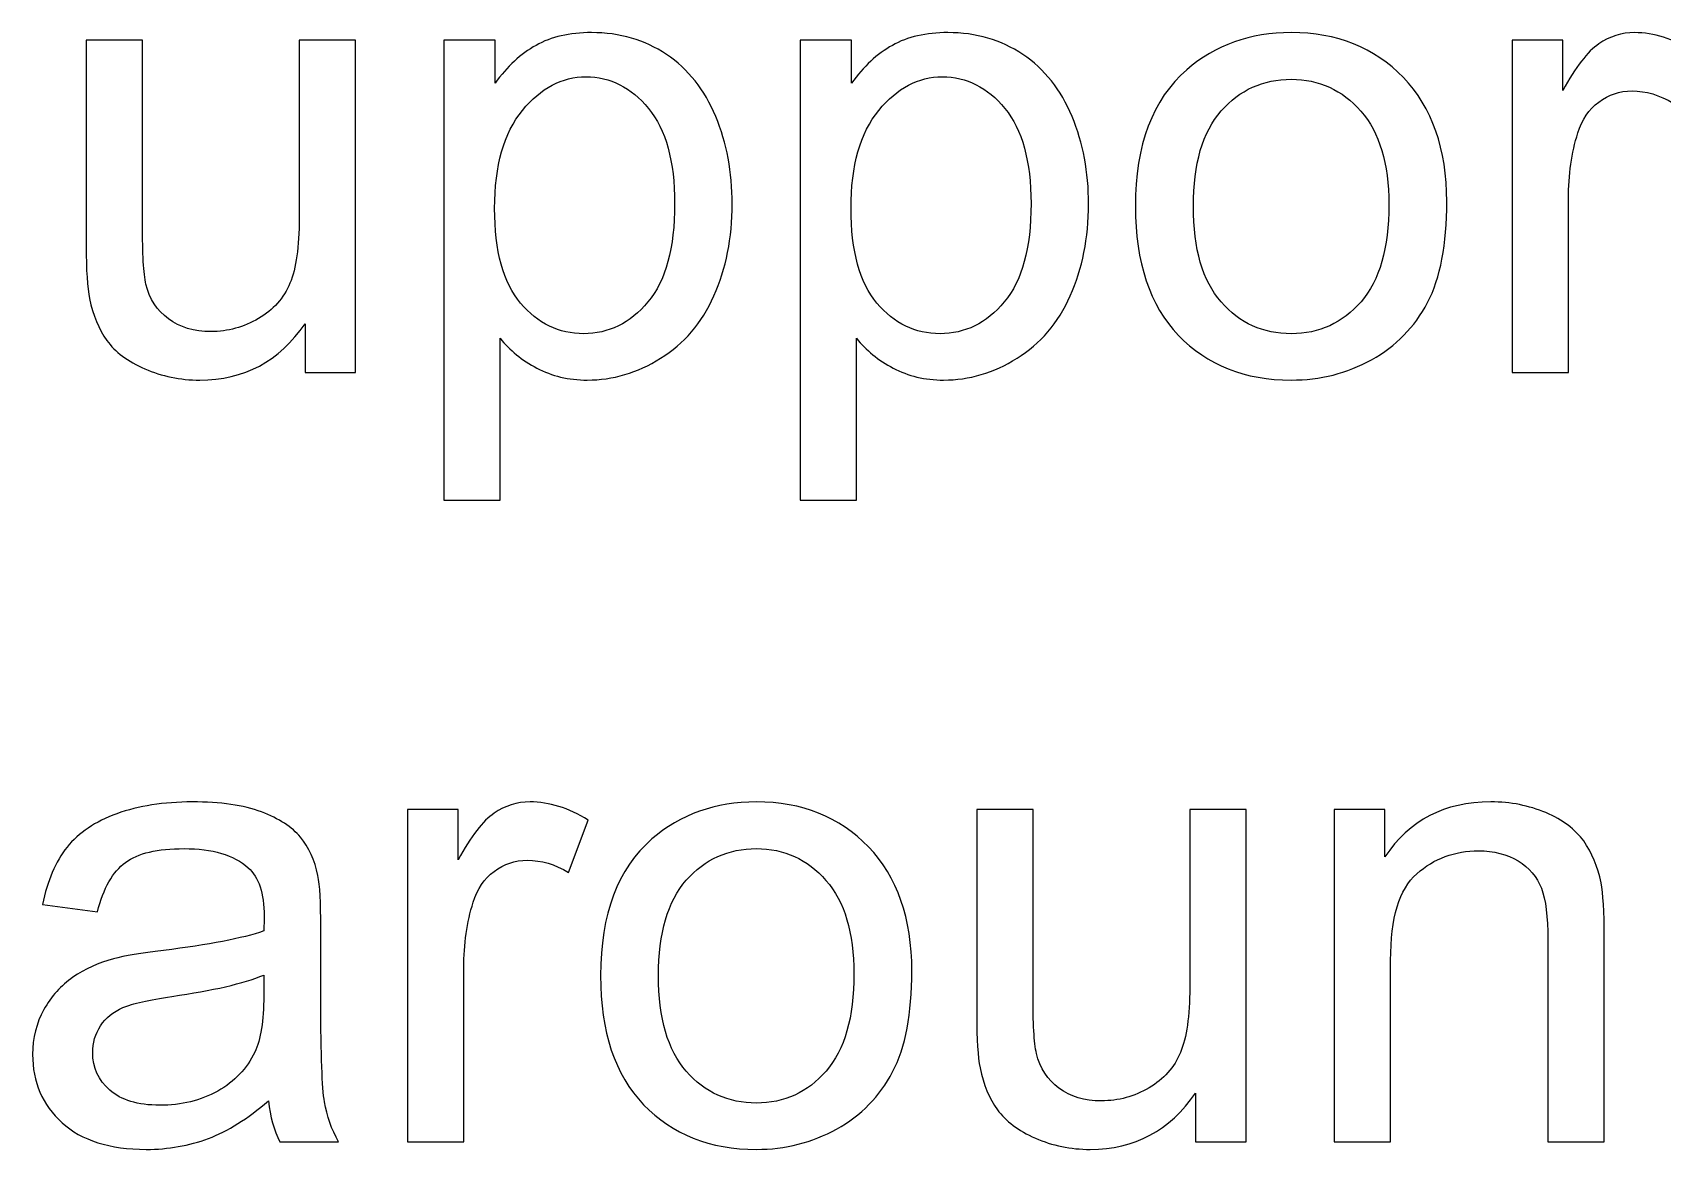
# Model space of a CAD drawing. Header units: centimetres. Extents: x -233 to -82, y 123 to 153.
# Drawn here: x -167.309 to -166.412, y 145.745 to 146.36 of the extents above; entities that cross this region are included whole.
import ezdxf

# ---------------------------------------------------------------- set-up
doc = ezdxf.new("R2010")
doc.units = ezdxf.units.CM
doc.header["$MEASUREMENT"] = 0
doc.layers.add('layer 1', color=7, linetype='Continuous')

msp = doc.modelspace()

# ---------------------------------------------------------------- linework, layer by layer
at = {"layer": 'layer 1'}
for points, knots in [([(-167.1591, 146.17261), (-167.1591, 146.17261), (-167.1591, 146.19951), (-167.1591, 146.19951), (-167.1591, 146.19951), (-167.1733, 146.17881), (-167.1926, 146.16851), (-167.2171, 146.16851), (-167.2171, 146.16851), (-167.2279, 146.16851), (-167.238, 146.17061), (-167.2473, 146.17471), (-167.2473, 146.17471), (-167.2567, 146.17881), (-167.2637, 146.18401), (-167.2682, 146.19031), (-167.2682, 146.19031), (-167.2727, 146.19651), (-167.2759, 146.20421), (-167.2777, 146.21331), (-167.2777, 146.21331), (-167.279, 146.21941), (-167.2796, 146.22901), (-167.2796, 146.24221), (-167.2796, 146.24221), (-167.2796, 146.24221), (-167.2796, 146.35551), (-167.2796, 146.35551), (-167.2796, 146.35551), (-167.2796, 146.35551), (-167.2486, 146.35551), (-167.2486, 146.35551), (-167.2486, 146.35551), (-167.2486, 146.35551), (-167.2486, 146.25411), (-167.2486, 146.25411), (-167.2486, 146.25411), (-167.2486, 146.23791), (-167.248, 146.22701), (-167.2467, 146.22131), (-167.2467, 146.22131), (-167.2448, 146.21321), (-167.2406, 146.20681), (-167.2343, 146.20221), (-167.2343, 146.20221), (-167.228, 146.19751), (-167.2202, 146.19521), (-167.2109, 146.19521), (-167.2109, 146.19521), (-167.2016, 146.19521), (-167.1929, 146.19761), (-167.1847, 146.20241), (-167.1847, 146.20241), (-167.1766, 146.20711), (-167.1708, 146.21361), (-167.1674, 146.22181), (-167.1674, 146.22181), (-167.164, 146.23001), (-167.1623, 146.24191), (-167.1623, 146.25751), (-167.1623, 146.25751), (-167.1623, 146.25751), (-167.1623, 146.35551), (-167.1623, 146.35551), (-167.1623, 146.35551), (-167.1623, 146.35551), (-167.1313, 146.35551), (-167.1313, 146.35551), (-167.1313, 146.35551), (-167.1313, 146.35551), (-167.1313, 146.17261), (-167.1313, 146.17261), (-167.1313, 146.17261), (-167.1313, 146.17261), (-167.1591, 146.17261), (-167.1591, 146.17261)], [0, 0, 0, 0, 0.05, 0.05, 0.05, 0.05, 0.1, 0.1, 0.1, 0.1, 0.15, 0.15, 0.15, 0.15, 0.2, 0.2, 0.2, 0.2, 0.25, 0.25, 0.25, 0.25, 0.3, 0.3, 0.3, 0.3, 0.35, 0.35, 0.35, 0.35, 0.4, 0.4, 0.4, 0.4, 0.45, 0.45, 0.45, 0.45, 0.5, 0.5, 0.5, 0.5, 0.55, 0.55, 0.55, 0.55, 0.6, 0.6, 0.6, 0.6, 0.65, 0.65, 0.65, 0.65, 0.7, 0.7, 0.7, 0.7, 0.75, 0.75, 0.75, 0.75, 0.8, 0.8, 0.8, 0.8, 0.85, 0.85, 0.85, 0.85, 0.9, 0.9, 0.9, 0.9, 1, 1, 1, 1]), ([(-167.0827, 146.10251), (-167.0827, 146.10251), (-167.0827, 146.35551), (-167.0827, 146.35551), (-167.0827, 146.35551), (-167.0827, 146.35551), (-167.0545, 146.35551), (-167.0545, 146.35551), (-167.0545, 146.35551), (-167.0545, 146.35551), (-167.0545, 146.33181), (-167.0545, 146.33181), (-167.0545, 146.33181), (-167.0478, 146.34111), (-167.0403, 146.34801), (-167.0319, 146.35271), (-167.0319, 146.35271), (-167.0236, 146.35741), (-167.0134, 146.35971), (-167.0014, 146.35971), (-167.0014, 146.35971), (-166.9858, 146.35971), (-166.972, 146.35571), (-166.9601, 146.34771), (-166.9601, 146.34771), (-166.9482, 146.33961), (-166.9391, 146.32831), (-166.933, 146.31361), (-166.933, 146.31361), (-166.9269, 146.29891), (-166.9239, 146.28291), (-166.9239, 146.26541), (-166.9239, 146.26541), (-166.9239, 146.24671), (-166.9273, 146.22991), (-166.934, 146.21491), (-166.934, 146.21491), (-166.9407, 146.19991), (-166.9505, 146.18841), (-166.9633, 146.18051), (-166.9633, 146.18051), (-166.9761, 146.17251), (-166.9896, 146.16851), (-167.0037, 146.16851), (-167.0037, 146.16851), (-167.014, 146.16851), (-167.0233, 146.17071), (-167.0315, 146.17511), (-167.0315, 146.17511), (-167.0397, 146.17941), (-167.0464, 146.18491), (-167.0517, 146.19151), (-167.0517, 146.19151), (-167.0517, 146.19151), (-167.0517, 146.10251), (-167.0517, 146.10251), (-167.0517, 146.10251), (-167.0517, 146.10251), (-167.0827, 146.10251), (-167.0827, 146.10251)], [0, 0, 0, 0, 0.0625, 0.0625, 0.0625, 0.0625, 0.125, 0.125, 0.125, 0.125, 0.1875, 0.1875, 0.1875, 0.1875, 0.25, 0.25, 0.25, 0.25, 0.3125, 0.3125, 0.3125, 0.3125, 0.375, 0.375, 0.375, 0.375, 0.4375, 0.4375, 0.4375, 0.4375, 0.5, 0.5, 0.5, 0.5, 0.5625, 0.5625, 0.5625, 0.5625, 0.625, 0.625, 0.625, 0.625, 0.6875, 0.6875, 0.6875, 0.6875, 0.75, 0.75, 0.75, 0.75, 0.8125, 0.8125, 0.8125, 0.8125, 0.875, 0.875, 0.875, 0.875, 1, 1, 1, 1]), ([(-166.8865, 146.10251), (-166.8865, 146.10251), (-166.8865, 146.35551), (-166.8865, 146.35551), (-166.8865, 146.35551), (-166.8865, 146.35551), (-166.8583, 146.35551), (-166.8583, 146.35551), (-166.8583, 146.35551), (-166.8583, 146.35551), (-166.8583, 146.33181), (-166.8583, 146.33181), (-166.8583, 146.33181), (-166.8516, 146.34111), (-166.8441, 146.34801), (-166.8357, 146.35271), (-166.8357, 146.35271), (-166.8274, 146.35741), (-166.8172, 146.35971), (-166.8052, 146.35971), (-166.8052, 146.35971), (-166.7896, 146.35971), (-166.7758, 146.35571), (-166.7639, 146.34771), (-166.7639, 146.34771), (-166.752, 146.33961), (-166.7429, 146.32831), (-166.7368, 146.31361), (-166.7368, 146.31361), (-166.7307, 146.29891), (-166.7277, 146.28291), (-166.7277, 146.26541), (-166.7277, 146.26541), (-166.7277, 146.24671), (-166.7311, 146.22991), (-166.7378, 146.21491), (-166.7378, 146.21491), (-166.7445, 146.19991), (-166.7543, 146.18841), (-166.7671, 146.18051), (-166.7671, 146.18051), (-166.7799, 146.17251), (-166.7934, 146.16851), (-166.8075, 146.16851), (-166.8075, 146.16851), (-166.8178, 146.16851), (-166.8271, 146.17071), (-166.8353, 146.17511), (-166.8353, 146.17511), (-166.8435, 146.17941), (-166.8502, 146.18491), (-166.8555, 146.19151), (-166.8555, 146.19151), (-166.8555, 146.19151), (-166.8555, 146.10251), (-166.8555, 146.10251), (-166.8555, 146.10251), (-166.8555, 146.10251), (-166.8865, 146.10251), (-166.8865, 146.10251)], [0, 0, 0, 0, 0.0625, 0.0625, 0.0625, 0.0625, 0.125, 0.125, 0.125, 0.125, 0.1875, 0.1875, 0.1875, 0.1875, 0.25, 0.25, 0.25, 0.25, 0.3125, 0.3125, 0.3125, 0.3125, 0.375, 0.375, 0.375, 0.375, 0.4375, 0.4375, 0.4375, 0.4375, 0.5, 0.5, 0.5, 0.5, 0.5625, 0.5625, 0.5625, 0.5625, 0.625, 0.625, 0.625, 0.625, 0.6875, 0.6875, 0.6875, 0.6875, 0.75, 0.75, 0.75, 0.75, 0.8125, 0.8125, 0.8125, 0.8125, 0.875, 0.875, 0.875, 0.875, 1, 1, 1, 1]), ([(-166.7019, 146.26411), (-166.7019, 146.29801), (-166.6925, 146.32301), (-166.6736, 146.33931), (-166.6736, 146.33931), (-166.6579, 146.35291), (-166.6387, 146.35971), (-166.6161, 146.35971), (-166.6161, 146.35971), (-166.591, 146.35971), (-166.5704, 146.35151), (-166.5544, 146.33501), (-166.5544, 146.33501), (-166.5385, 146.31851), (-166.5305, 146.29571), (-166.5305, 146.26671), (-166.5305, 146.26671), (-166.5305, 146.24311), (-166.534, 146.22461), (-166.5411, 146.21111), (-166.5411, 146.21111), (-166.5482, 146.19761), (-166.5584, 146.18721), (-166.5719, 146.17971), (-166.5719, 146.17971), (-166.5854, 146.17221), (-166.6002, 146.16851), (-166.6161, 146.16851), (-166.6161, 146.16851), (-166.6417, 146.16851), (-166.6624, 146.17671), (-166.6782, 146.19311), (-166.6782, 146.19311), (-166.694, 146.20951), (-166.7019, 146.23321), (-166.7019, 146.26411)], [0, 0, 0, 0, 0.1, 0.1, 0.1, 0.1, 0.2, 0.2, 0.2, 0.2, 0.3, 0.3, 0.3, 0.3, 0.4, 0.4, 0.4, 0.4, 0.5, 0.5, 0.5, 0.5, 0.6, 0.6, 0.6, 0.6, 0.7, 0.7, 0.7, 0.7, 0.8, 0.8, 0.8, 0.8, 1, 1, 1, 1]), ([(-166.4945, 146.17261), (-166.4945, 146.17261), (-166.4945, 146.35551), (-166.4945, 146.35551), (-166.4945, 146.35551), (-166.4945, 146.35551), (-166.4666, 146.35551), (-166.4666, 146.35551), (-166.4666, 146.35551), (-166.4666, 146.35551), (-166.4666, 146.32781), (-166.4666, 146.32781), (-166.4666, 146.32781), (-166.4595, 146.34081), (-166.4529, 146.34941), (-166.4468, 146.35351), (-166.4468, 146.35351), (-166.4408, 146.35761), (-166.4342, 146.35971), (-166.427, 146.35971), (-166.427, 146.35971), (-166.4165, 146.35971), (-166.4059, 146.35641), (-166.3951, 146.34971), (-166.3951, 146.34971), (-166.3951, 146.34971), (-166.4058, 146.32091), (-166.4058, 146.32091), (-166.4058, 146.32091), (-166.4133, 146.32541), (-166.4209, 146.32761), (-166.4285, 146.32761), (-166.4285, 146.32761), (-166.4353, 146.32761), (-166.4414, 146.32561), (-166.4468, 146.32151), (-166.4468, 146.32151), (-166.4522, 146.31741), (-166.456, 146.31181), (-166.4583, 146.30451), (-166.4583, 146.30451), (-166.4618, 146.29351), (-166.4635, 146.28151), (-166.4635, 146.26841), (-166.4635, 146.26841), (-166.4635, 146.26841), (-166.4635, 146.17261), (-166.4635, 146.17261), (-166.4635, 146.17261), (-166.4635, 146.17261), (-166.4945, 146.17261), (-166.4945, 146.17261)], [0, 0, 0, 0, 0.071429, 0.071429, 0.071429, 0.071429, 0.142857, 0.142857, 0.142857, 0.142857, 0.214286, 0.214286, 0.214286, 0.214286, 0.285714, 0.285714, 0.285714, 0.285714, 0.357143, 0.357143, 0.357143, 0.357143, 0.428571, 0.428571, 0.428571, 0.428571, 0.5, 0.5, 0.5, 0.5, 0.571429, 0.571429, 0.571429, 0.571429, 0.642857, 0.642857, 0.642857, 0.642857, 0.714286, 0.714286, 0.714286, 0.714286, 0.785714, 0.785714, 0.785714, 0.785714, 0.857143, 0.857143, 0.857143, 0.857143, 1, 1, 1, 1]), ([(-167.0547, 146.26301), (-167.0547, 146.23951), (-167.0499, 146.22211), (-167.0404, 146.21091), (-167.0404, 146.21091), (-167.0309, 146.19961), (-167.0193, 146.19401), (-167.0057, 146.19401), (-167.0057, 146.19401), (-166.992, 146.19401), (-166.9802, 146.19981), (-166.9703, 146.21151), (-166.9703, 146.21151), (-166.9605, 146.22311), (-166.9556, 146.24111), (-166.9556, 146.26561), (-166.9556, 146.26561), (-166.9556, 146.28891), (-166.9604, 146.30641), (-166.97, 146.31801), (-166.97, 146.31801), (-166.9796, 146.32961), (-166.9911, 146.33541), (-167.0044, 146.33541), (-167.0044, 146.33541), (-167.0176, 146.33541), (-167.0293, 146.32921), (-167.0394, 146.31691), (-167.0394, 146.31691), (-167.0496, 146.30451), (-167.0547, 146.28651), (-167.0547, 146.26301)], [0, 0, 0, 0, 0.111111, 0.111111, 0.111111, 0.111111, 0.222222, 0.222222, 0.222222, 0.222222, 0.333333, 0.333333, 0.333333, 0.333333, 0.444444, 0.444444, 0.444444, 0.444444, 0.555556, 0.555556, 0.555556, 0.555556, 0.666667, 0.666667, 0.666667, 0.666667, 0.777778, 0.777778, 0.777778, 0.777778, 1, 1, 1, 1]), ([(-166.8585, 146.26301), (-166.8585, 146.23951), (-166.8537, 146.22211), (-166.8442, 146.21091), (-166.8442, 146.21091), (-166.8347, 146.19961), (-166.8231, 146.19401), (-166.8095, 146.19401), (-166.8095, 146.19401), (-166.7958, 146.19401), (-166.784, 146.19981), (-166.7741, 146.21151), (-166.7741, 146.21151), (-166.7643, 146.22311), (-166.7594, 146.24111), (-166.7594, 146.26561), (-166.7594, 146.26561), (-166.7594, 146.28891), (-166.7642, 146.30641), (-166.7738, 146.31801), (-166.7738, 146.31801), (-166.7834, 146.32961), (-166.7949, 146.33541), (-166.8082, 146.33541), (-166.8082, 146.33541), (-166.8214, 146.33541), (-166.8331, 146.32921), (-166.8432, 146.31691), (-166.8432, 146.31691), (-166.8534, 146.30451), (-166.8585, 146.28651), (-166.8585, 146.26301)], [0, 0, 0, 0, 0.111111, 0.111111, 0.111111, 0.111111, 0.222222, 0.222222, 0.222222, 0.222222, 0.333333, 0.333333, 0.333333, 0.333333, 0.444444, 0.444444, 0.444444, 0.444444, 0.555556, 0.555556, 0.555556, 0.555556, 0.666667, 0.666667, 0.666667, 0.666667, 0.777778, 0.777778, 0.777778, 0.777778, 1, 1, 1, 1]), ([(-166.67, 146.26411), (-166.67, 146.24061), (-166.6649, 146.22311), (-166.6547, 146.21151), (-166.6547, 146.21151), (-166.6445, 146.19981), (-166.6316, 146.19401), (-166.6161, 146.19401), (-166.6161, 146.19401), (-166.6007, 146.19401), (-166.5879, 146.19991), (-166.5777, 146.21161), (-166.5777, 146.21161), (-166.5675, 146.22331), (-166.5624, 146.24111), (-166.5624, 146.26511), (-166.5624, 146.26511), (-166.5624, 146.28771), (-166.5675, 146.30481), (-166.5778, 146.31651), (-166.5778, 146.31651), (-166.5881, 146.32821), (-166.6008, 146.33401), (-166.6161, 146.33401), (-166.6161, 146.33401), (-166.6316, 146.33401), (-166.6445, 146.32821), (-166.6547, 146.31661), (-166.6547, 146.31661), (-166.6649, 146.30501), (-166.67, 146.28751), (-166.67, 146.26411)], [0, 0, 0, 0, 0.111111, 0.111111, 0.111111, 0.111111, 0.222222, 0.222222, 0.222222, 0.222222, 0.333333, 0.333333, 0.333333, 0.333333, 0.444444, 0.444444, 0.444444, 0.444444, 0.555556, 0.555556, 0.555556, 0.555556, 0.666667, 0.666667, 0.666667, 0.666667, 0.777778, 0.777778, 0.777778, 0.777778, 1, 1, 1, 1]), ([(-167.1792, 145.77188), (-167.1907, 145.76208), (-167.2017, 145.75518), (-167.2123, 145.75118), (-167.2123, 145.75118), (-167.223, 145.74718), (-167.2344, 145.74518), (-167.2465, 145.74518), (-167.2465, 145.74518), (-167.2666, 145.74518), (-167.2821, 145.75008), (-167.2929, 145.75988), (-167.2929, 145.75988), (-167.3037, 145.76968), (-167.3091, 145.78218), (-167.3091, 145.79748), (-167.3091, 145.79748), (-167.3091, 145.80648), (-167.307, 145.81468), (-167.3029, 145.82208), (-167.3029, 145.82208), (-167.2988, 145.82948), (-167.2935, 145.83538), (-167.2869, 145.83988), (-167.2869, 145.83988), (-167.2803, 145.84438), (-167.2729, 145.84778), (-167.2646, 145.85008), (-167.2646, 145.85008), (-167.2585, 145.85168), (-167.2494, 145.85318), (-167.2371, 145.85468), (-167.2371, 145.85468), (-167.212, 145.85768), (-167.1936, 145.86128), (-167.1818, 145.86538), (-167.1818, 145.86538), (-167.1817, 145.86968), (-167.1816, 145.87238), (-167.1816, 145.87348), (-167.1816, 145.87348), (-167.1816, 145.88608), (-167.1845, 145.89498), (-167.1904, 145.90018), (-167.1904, 145.90018), (-167.1983, 145.90718), (-167.2101, 145.91068), (-167.2257, 145.91068), (-167.2257, 145.91068), (-167.2403, 145.91068), (-167.2511, 145.90818), (-167.258, 145.90308), (-167.258, 145.90308), (-167.2649, 145.89798), (-167.2701, 145.88888), (-167.2734, 145.87588), (-167.2734, 145.87588), (-167.2734, 145.87588), (-167.3037, 145.87998), (-167.3037, 145.87998), (-167.3037, 145.87998), (-167.301, 145.89298), (-167.2964, 145.90348), (-167.2901, 145.91148), (-167.2901, 145.91148), (-167.2838, 145.91938), (-167.2746, 145.92558), (-167.2627, 145.92988), (-167.2627, 145.92988), (-167.2508, 145.93418), (-167.2369, 145.93638), (-167.2212, 145.93638), (-167.2212, 145.93638), (-167.2056, 145.93638), (-167.1929, 145.93458), (-167.1831, 145.93088), (-167.1831, 145.93088), (-167.1734, 145.92718), (-167.1662, 145.92248), (-167.1616, 145.91698), (-167.1616, 145.91698), (-167.157, 145.91138), (-167.1538, 145.90438), (-167.152, 145.89588), (-167.152, 145.89588), (-167.1509, 145.89058), (-167.1504, 145.88108), (-167.1504, 145.86728), (-167.1504, 145.86728), (-167.1504, 145.86728), (-167.1504, 145.82598), (-167.1504, 145.82598), (-167.1504, 145.82598), (-167.1504, 145.79708), (-167.1497, 145.77888), (-167.1484, 145.77128), (-167.1484, 145.77128), (-167.1471, 145.76358), (-167.1445, 145.75628), (-167.1406, 145.74928), (-167.1406, 145.74928), (-167.1406, 145.74928), (-167.173, 145.74928), (-167.173, 145.74928), (-167.173, 145.74928), (-167.1762, 145.75568), (-167.1783, 145.76318), (-167.1792, 145.77188)], [0, 0, 0, 0, 0.035714, 0.035714, 0.035714, 0.035714, 0.071429, 0.071429, 0.071429, 0.071429, 0.107143, 0.107143, 0.107143, 0.107143, 0.142857, 0.142857, 0.142857, 0.142857, 0.178571, 0.178571, 0.178571, 0.178571, 0.214286, 0.214286, 0.214286, 0.214286, 0.25, 0.25, 0.25, 0.25, 0.285714, 0.285714, 0.285714, 0.285714, 0.321429, 0.321429, 0.321429, 0.321429, 0.357143, 0.357143, 0.357143, 0.357143, 0.392857, 0.392857, 0.392857, 0.392857, 0.428571, 0.428571, 0.428571, 0.428571, 0.464286, 0.464286, 0.464286, 0.464286, 0.5, 0.5, 0.5, 0.5, 0.535714, 0.535714, 0.535714, 0.535714, 0.571429, 0.571429, 0.571429, 0.571429, 0.607143, 0.607143, 0.607143, 0.607143, 0.642857, 0.642857, 0.642857, 0.642857, 0.678571, 0.678571, 0.678571, 0.678571, 0.714286, 0.714286, 0.714286, 0.714286, 0.75, 0.75, 0.75, 0.75, 0.785714, 0.785714, 0.785714, 0.785714, 0.821429, 0.821429, 0.821429, 0.821429, 0.857143, 0.857143, 0.857143, 0.857143, 0.892857, 0.892857, 0.892857, 0.892857, 0.928571, 0.928571, 0.928571, 0.928571, 1, 1, 1, 1]), ([(-167.1027, 145.74928), (-167.1027, 145.74928), (-167.1027, 145.93218), (-167.1027, 145.93218), (-167.1027, 145.93218), (-167.1027, 145.93218), (-167.0748, 145.93218), (-167.0748, 145.93218), (-167.0748, 145.93218), (-167.0748, 145.93218), (-167.0748, 145.90448), (-167.0748, 145.90448), (-167.0748, 145.90448), (-167.0677, 145.91748), (-167.0611, 145.92608), (-167.055, 145.93018), (-167.055, 145.93018), (-167.049, 145.93428), (-167.0424, 145.93638), (-167.0352, 145.93638), (-167.0352, 145.93638), (-167.0247, 145.93638), (-167.0141, 145.93308), (-167.0033, 145.92638), (-167.0033, 145.92638), (-167.0033, 145.92638), (-167.014, 145.89758), (-167.014, 145.89758), (-167.014, 145.89758), (-167.0215, 145.90208), (-167.0291, 145.90428), (-167.0367, 145.90428), (-167.0367, 145.90428), (-167.0435, 145.90428), (-167.0496, 145.90228), (-167.055, 145.89818), (-167.055, 145.89818), (-167.0604, 145.89408), (-167.0642, 145.88848), (-167.0665, 145.88118), (-167.0665, 145.88118), (-167.07, 145.87018), (-167.0717, 145.85818), (-167.0717, 145.84508), (-167.0717, 145.84508), (-167.0717, 145.84508), (-167.0717, 145.74928), (-167.0717, 145.74928), (-167.0717, 145.74928), (-167.0717, 145.74928), (-167.1027, 145.74928), (-167.1027, 145.74928)], [0, 0, 0, 0, 0.071429, 0.071429, 0.071429, 0.071429, 0.142857, 0.142857, 0.142857, 0.142857, 0.214286, 0.214286, 0.214286, 0.214286, 0.285714, 0.285714, 0.285714, 0.285714, 0.357143, 0.357143, 0.357143, 0.357143, 0.428571, 0.428571, 0.428571, 0.428571, 0.5, 0.5, 0.5, 0.5, 0.571429, 0.571429, 0.571429, 0.571429, 0.642857, 0.642857, 0.642857, 0.642857, 0.714286, 0.714286, 0.714286, 0.714286, 0.785714, 0.785714, 0.785714, 0.785714, 0.857143, 0.857143, 0.857143, 0.857143, 1, 1, 1, 1]), ([(-166.9964, 145.84078), (-166.9964, 145.87468), (-166.987, 145.89968), (-166.9681, 145.91598), (-166.9681, 145.91598), (-166.9524, 145.92958), (-166.9332, 145.93638), (-166.9106, 145.93638), (-166.9106, 145.93638), (-166.8855, 145.93638), (-166.8649, 145.92818), (-166.8489, 145.91168), (-166.8489, 145.91168), (-166.833, 145.89518), (-166.825, 145.87238), (-166.825, 145.84338), (-166.825, 145.84338), (-166.825, 145.81978), (-166.8285, 145.80128), (-166.8356, 145.78778), (-166.8356, 145.78778), (-166.8427, 145.77428), (-166.8529, 145.76388), (-166.8664, 145.75638), (-166.8664, 145.75638), (-166.8799, 145.74888), (-166.8947, 145.74518), (-166.9106, 145.74518), (-166.9106, 145.74518), (-166.9362, 145.74518), (-166.9569, 145.75338), (-166.9727, 145.76978), (-166.9727, 145.76978), (-166.9885, 145.78618), (-166.9964, 145.80988), (-166.9964, 145.84078)], [0, 0, 0, 0, 0.1, 0.1, 0.1, 0.1, 0.2, 0.2, 0.2, 0.2, 0.3, 0.3, 0.3, 0.3, 0.4, 0.4, 0.4, 0.4, 0.5, 0.5, 0.5, 0.5, 0.6, 0.6, 0.6, 0.6, 0.7, 0.7, 0.7, 0.7, 0.8, 0.8, 0.8, 0.8, 1, 1, 1, 1]), ([(-166.5924, 145.74928), (-166.5924, 145.74928), (-166.5924, 145.93218), (-166.5924, 145.93218), (-166.5924, 145.93218), (-166.5924, 145.93218), (-166.5645, 145.93218), (-166.5645, 145.93218), (-166.5645, 145.93218), (-166.5645, 145.93218), (-166.5645, 145.90618), (-166.5645, 145.90618), (-166.5645, 145.90618), (-166.5511, 145.92628), (-166.5317, 145.93638), (-166.5063, 145.93638), (-166.5063, 145.93638), (-166.4953, 145.93638), (-166.4852, 145.93438), (-166.4759, 145.93048), (-166.4759, 145.93048), (-166.4666, 145.92648), (-166.4597, 145.92128), (-166.4551, 145.91488), (-166.4551, 145.91488), (-166.4506, 145.90838), (-166.4474, 145.90078), (-166.4455, 145.89188), (-166.4455, 145.89188), (-166.4444, 145.88618), (-166.4438, 145.87608), (-166.4438, 145.86178), (-166.4438, 145.86178), (-166.4438, 145.86178), (-166.4438, 145.74928), (-166.4438, 145.74928), (-166.4438, 145.74928), (-166.4438, 145.74928), (-166.4748, 145.74928), (-166.4748, 145.74928), (-166.4748, 145.74928), (-166.4748, 145.74928), (-166.4748, 145.86058), (-166.4748, 145.86058), (-166.4748, 145.86058), (-166.4748, 145.87318), (-166.476, 145.88258), (-166.4784, 145.88888), (-166.4784, 145.88888), (-166.4808, 145.89518), (-166.4851, 145.90018), (-166.4912, 145.90388), (-166.4912, 145.90388), (-166.4974, 145.90758), (-166.5046, 145.90948), (-166.5129, 145.90948), (-166.5129, 145.90948), (-166.5261, 145.90948), (-166.5375, 145.90528), (-166.547, 145.89688), (-166.547, 145.89688), (-166.5566, 145.88848), (-166.5614, 145.87258), (-166.5614, 145.84918), (-166.5614, 145.84918), (-166.5614, 145.84918), (-166.5614, 145.74928), (-166.5614, 145.74928), (-166.5614, 145.74928), (-166.5614, 145.74928), (-166.5924, 145.74928), (-166.5924, 145.74928)], [0, 0, 0, 0, 0.052632, 0.052632, 0.052632, 0.052632, 0.105263, 0.105263, 0.105263, 0.105263, 0.157895, 0.157895, 0.157895, 0.157895, 0.210526, 0.210526, 0.210526, 0.210526, 0.263158, 0.263158, 0.263158, 0.263158, 0.315789, 0.315789, 0.315789, 0.315789, 0.368421, 0.368421, 0.368421, 0.368421, 0.421053, 0.421053, 0.421053, 0.421053, 0.473684, 0.473684, 0.473684, 0.473684, 0.526316, 0.526316, 0.526316, 0.526316, 0.578947, 0.578947, 0.578947, 0.578947, 0.631579, 0.631579, 0.631579, 0.631579, 0.684211, 0.684211, 0.684211, 0.684211, 0.736842, 0.736842, 0.736842, 0.736842, 0.789474, 0.789474, 0.789474, 0.789474, 0.842105, 0.842105, 0.842105, 0.842105, 0.894737, 0.894737, 0.894737, 0.894737, 1, 1, 1, 1]), ([(-166.6688, 145.74928), (-166.6688, 145.74928), (-166.6688, 145.77618), (-166.6688, 145.77618), (-166.6688, 145.77618), (-166.683, 145.75548), (-166.7023, 145.74518), (-166.7268, 145.74518), (-166.7268, 145.74518), (-166.7376, 145.74518), (-166.7477, 145.74728), (-166.757, 145.75138), (-166.757, 145.75138), (-166.7664, 145.75548), (-166.7734, 145.76068), (-166.7779, 145.76698), (-166.7779, 145.76698), (-166.7824, 145.77318), (-166.7856, 145.78088), (-166.7874, 145.78998), (-166.7874, 145.78998), (-166.7887, 145.79608), (-166.7893, 145.80568), (-166.7893, 145.81888), (-166.7893, 145.81888), (-166.7893, 145.81888), (-166.7893, 145.93218), (-166.7893, 145.93218), (-166.7893, 145.93218), (-166.7893, 145.93218), (-166.7583, 145.93218), (-166.7583, 145.93218), (-166.7583, 145.93218), (-166.7583, 145.93218), (-166.7583, 145.83078), (-166.7583, 145.83078), (-166.7583, 145.83078), (-166.7583, 145.81458), (-166.7577, 145.80368), (-166.7564, 145.79798), (-166.7564, 145.79798), (-166.7545, 145.78988), (-166.7503, 145.78348), (-166.744, 145.77888), (-166.744, 145.77888), (-166.7377, 145.77418), (-166.7299, 145.77188), (-166.7206, 145.77188), (-166.7206, 145.77188), (-166.7113, 145.77188), (-166.7026, 145.77428), (-166.6944, 145.77908), (-166.6944, 145.77908), (-166.6863, 145.78378), (-166.6805, 145.79028), (-166.6771, 145.79848), (-166.6771, 145.79848), (-166.6737, 145.80668), (-166.672, 145.81858), (-166.672, 145.83418), (-166.672, 145.83418), (-166.672, 145.83418), (-166.672, 145.93218), (-166.672, 145.93218), (-166.672, 145.93218), (-166.672, 145.93218), (-166.641, 145.93218), (-166.641, 145.93218), (-166.641, 145.93218), (-166.641, 145.93218), (-166.641, 145.74928), (-166.641, 145.74928), (-166.641, 145.74928), (-166.641, 145.74928), (-166.6688, 145.74928), (-166.6688, 145.74928)], [0, 0, 0, 0, 0.05, 0.05, 0.05, 0.05, 0.1, 0.1, 0.1, 0.1, 0.15, 0.15, 0.15, 0.15, 0.2, 0.2, 0.2, 0.2, 0.25, 0.25, 0.25, 0.25, 0.3, 0.3, 0.3, 0.3, 0.35, 0.35, 0.35, 0.35, 0.4, 0.4, 0.4, 0.4, 0.45, 0.45, 0.45, 0.45, 0.5, 0.5, 0.5, 0.5, 0.55, 0.55, 0.55, 0.55, 0.6, 0.6, 0.6, 0.6, 0.65, 0.65, 0.65, 0.65, 0.7, 0.7, 0.7, 0.7, 0.75, 0.75, 0.75, 0.75, 0.8, 0.8, 0.8, 0.8, 0.85, 0.85, 0.85, 0.85, 0.9, 0.9, 0.9, 0.9, 1, 1, 1, 1]), ([(-166.9645, 145.84078), (-166.9645, 145.81728), (-166.9594, 145.79978), (-166.9492, 145.78818), (-166.9492, 145.78818), (-166.939, 145.77648), (-166.9261, 145.77068), (-166.9106, 145.77068), (-166.9106, 145.77068), (-166.8952, 145.77068), (-166.8824, 145.77658), (-166.8722, 145.78828), (-166.8722, 145.78828), (-166.862, 145.79998), (-166.8569, 145.81778), (-166.8569, 145.84178), (-166.8569, 145.84178), (-166.8569, 145.86438), (-166.862, 145.88148), (-166.8723, 145.89318), (-166.8723, 145.89318), (-166.8826, 145.90488), (-166.8953, 145.91068), (-166.9106, 145.91068), (-166.9106, 145.91068), (-166.9261, 145.91068), (-166.939, 145.90488), (-166.9492, 145.89328), (-166.9492, 145.89328), (-166.9594, 145.88168), (-166.9645, 145.86418), (-166.9645, 145.84078)], [0, 0, 0, 0, 0.111111, 0.111111, 0.111111, 0.111111, 0.222222, 0.222222, 0.222222, 0.222222, 0.333333, 0.333333, 0.333333, 0.333333, 0.444444, 0.444444, 0.444444, 0.444444, 0.555556, 0.555556, 0.555556, 0.555556, 0.666667, 0.666667, 0.666667, 0.666667, 0.777778, 0.777778, 0.777778, 0.777778, 1, 1, 1, 1]), ([(-167.1818, 145.84108), (-167.193, 145.83648), (-167.2099, 145.83258), (-167.2324, 145.82938), (-167.2324, 145.82938), (-167.2451, 145.82748), (-167.2541, 145.82548), (-167.2594, 145.82318), (-167.2594, 145.82318), (-167.2647, 145.82088), (-167.2688, 145.81758), (-167.2717, 145.81318), (-167.2717, 145.81318), (-167.2746, 145.80868), (-167.276, 145.80378), (-167.276, 145.79838), (-167.276, 145.79838), (-167.276, 145.79008), (-167.2729, 145.78328), (-167.2666, 145.77778), (-167.2666, 145.77778), (-167.2603, 145.77228), (-167.2512, 145.76948), (-167.2391, 145.76948), (-167.2391, 145.76948), (-167.2272, 145.76948), (-167.2165, 145.77208), (-167.2072, 145.77728), (-167.2072, 145.77728), (-167.1979, 145.78248), (-167.1911, 145.78958), (-167.1868, 145.79868), (-167.1868, 145.79868), (-167.1835, 145.80568), (-167.1818, 145.81598), (-167.1818, 145.82968), (-167.1818, 145.82968), (-167.1818, 145.82968), (-167.1818, 145.84108), (-167.1818, 145.84108)], [0, 0, 0, 0, 0.090909, 0.090909, 0.090909, 0.090909, 0.181818, 0.181818, 0.181818, 0.181818, 0.272727, 0.272727, 0.272727, 0.272727, 0.363636, 0.363636, 0.363636, 0.363636, 0.454545, 0.454545, 0.454545, 0.454545, 0.545455, 0.545455, 0.545455, 0.545455, 0.636364, 0.636364, 0.636364, 0.636364, 0.727273, 0.727273, 0.727273, 0.727273, 0.818182, 0.818182, 0.818182, 0.818182, 1, 1, 1, 1])]:
    msp.add_open_spline(points, degree=3, knots=knots, dxfattribs=at)

doc.saveas('drawing.dxf')
